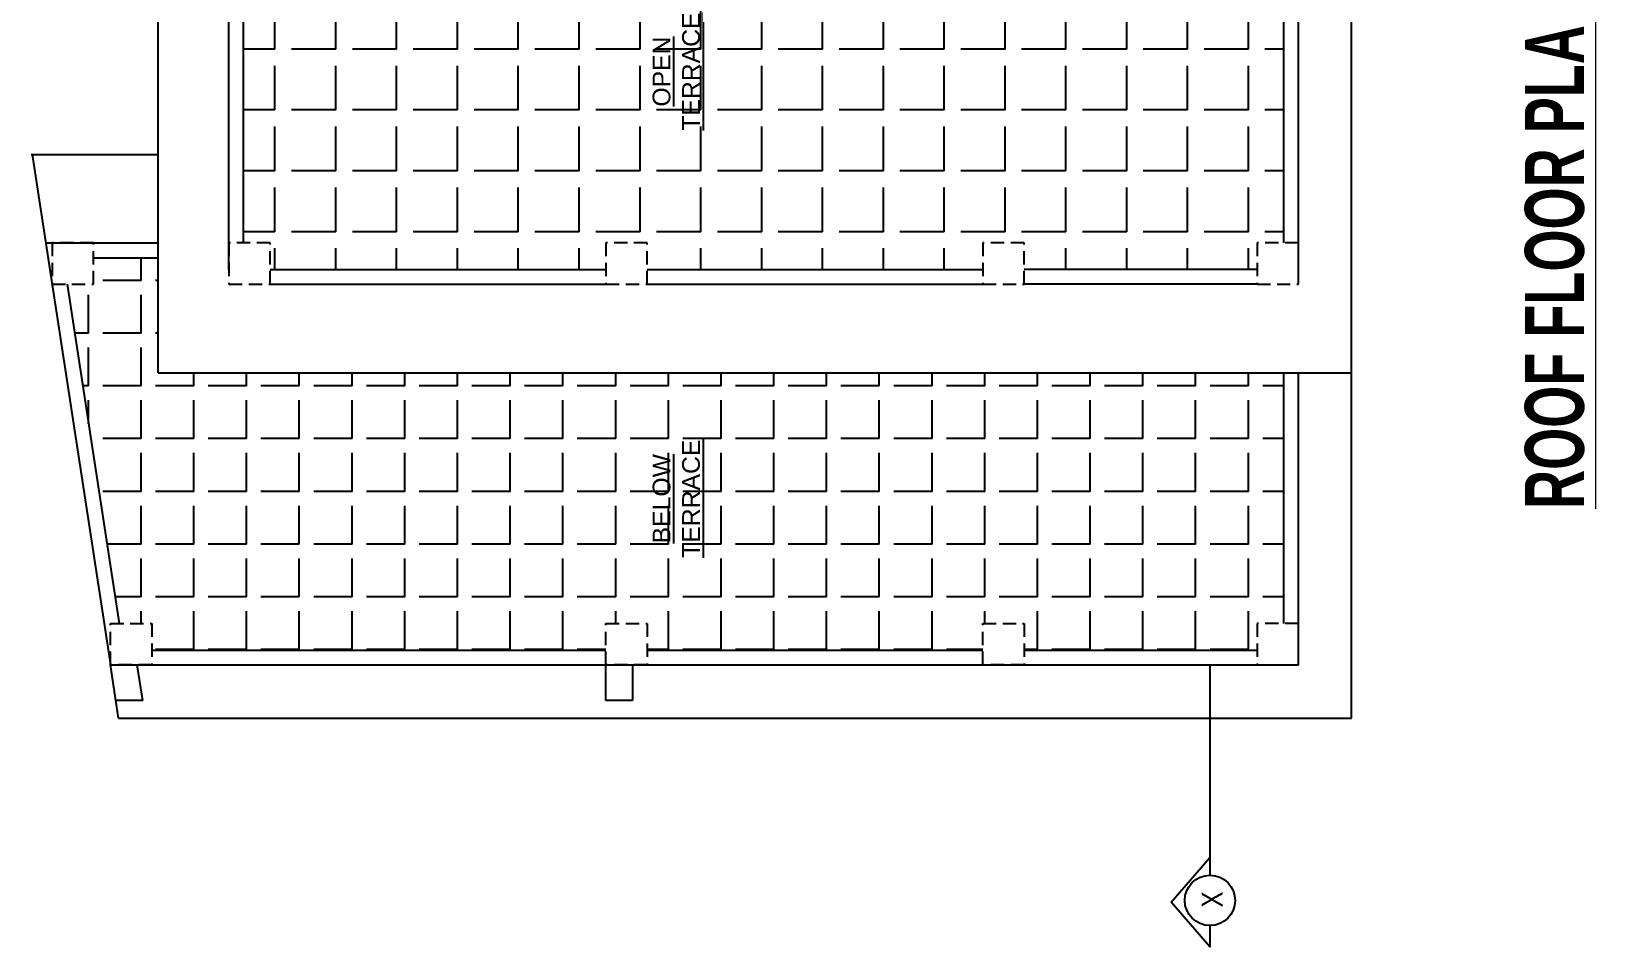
# Model space of a CAD drawing. Header units: inches. Extents: x -5096374 to -5070857, y -3259973 to -3243900.
# Drawn here: x -5079364 to -5078834, y -3257429 to -3257119 of the extents above; entities that cross this region are included whole.
import ezdxf

# ---------------------------------------------------------------- set-up
doc = ezdxf.new("R2010")
doc.units = ezdxf.units.IN
doc.header["$LTSCALE"] = 2
doc.header["$MEASUREMENT"] = 0
doc.linetypes.add('HIDDEN', pattern=[0.375, 0.25, -0.125])
doc.layers.get('0').update_dxf_attribs({"linetype": 'CONTINUOUS'})
doc.layers.add('A-Hatch', color=7, linetype='CONTINUOUS')
doc.layers.add('TEXT', color=181, linetype='CONTINUOUS', lineweight=25)
doc.layers.add('Text-100.w', color=254, linetype='CONTINUOUS', lineweight=9)
doc.styles.add('ARAIL', font='ARIALN.TTF')
doc.styles.add('Arial', font='arial.ttf', dxfattribs={"width": 0.8, "height": 12})
doc.styles.add('arial.', font='arial.ttf')

msp = doc.modelspace()

# ---------------------------------------------------------------- hatches: boundary and pattern name
at = {"layer": 'A-Hatch', "ltscale": 0.5}
h = msp.add_hatch(dxfattribs=at)
h.set_pattern_fill('ANGLE', color=256, scale=75, angle=90)
h.set_pattern_definition([(90, (-8337742.753, 1832237.922), (-20.625, 6e-15), [15, -5.625]), (180, (-8337742.753, 1832237.922), (-8e-15, -20.625), [15, -5.625])])
h.paths.add_polyline_path([(-5079155.28, -3257063.18), (-5079155.28, -3257073.14), (-5079169.28, -3257073.14), (-5079169.28, -3257064.15), (-5079283.12, -3257072.09), (-5079283.12, -3257082.05), (-5079292.12, -3257082.05), (-5079292.12, -3257190.89), (-5079283.12, -3257190.89), (-5079283.12, -3257199.89), (-5079169.28, -3257199.89), (-5079169.28, -3257190.89), (-5079155.28, -3257190.89), (-5079155.28, -3257199.89), (-5079041.52, -3257199.89), (-5079041.52, -3257190.89), (-5079027.52, -3257190.89), (-5079027.52, -3257199.89), (-5078948.52, -3257199.89), (-5078948.52, -3257190.89), (-5078939.52, -3257190.89), (-5078939.52, -3257057.75), (-5078948.52, -3257057.75), (-5078948.52, -3257048.76), (-5079027.52, -3257054.27), (-5079027.52, -3257064.23), (-5079041.52, -3257064.23), (-5079041.52, -3257055.25)])
h.paths.add_polyline_path([(-5079134.63, -3257154.21), (-5079134.63, -3257111.15), (-5079157.1, -3257111.15), (-5079157.1, -3257154.21)], flags=24)
h = msp.add_hatch(dxfattribs=at)
h.set_pattern_fill('ANGLE', color=256, scale=65, angle=90)
h.set_pattern_definition([(90, (-8337742.753, 1832237.922), (-17.875, 5e-15), [13, -4.875]), (180, (-8337742.753, 1832237.922), (-7e-15, -17.875), [13, -4.875])])
h.paths.add_polyline_path([(-5079041.52, -3257319.89), (-5079027.52, -3257319.89), (-5079027.52, -3257328.89), (-5078948.52, -3257328.89), (-5078948.52, -3257319.89), (-5078939.52, -3257319.89), (-5078939.52, -3257234.89), (-5079321.12, -3257234.89), (-5079321.12, -3257195.89), (-5079343.06, -3257195.89), (-5079343.06, -3257204.89), (-5079352, -3257204.89), (-5079334.37, -3257319.89), (-5079323.28, -3257319.89), (-5079323.28, -3257328.89), (-5079169.28, -3257328.89), (-5079169.28, -3257319.89), (-5079155.28, -3257319.89), (-5079155.28, -3257328.89), (-5079041.52, -3257328.89)])
h.paths.add_polyline_path([(-5079134.63, -3257298.96), (-5079134.63, -3257255.9), (-5079157.1, -3257255.9), (-5079157.1, -3257298.96)], flags=24)

# ---------------------------------------------------------------- linework, layer by layer
at = {"ltscale": 0.5}
for p, q in [((-5078934.52, -3257204.89), (-5078934.52, -3257042.77)), ((-5078916.52, -3257351.89), (-5078916.52, -3257041.52)), ((-5078939.52, -3257190.89), (-5078939.52, -3257057.75)), ((-5079321.12, -3257234.89), (-5079321.12, -3257069.73)), ((-5079297.12, -3257190.89), (-5079297.12, -3257068.05)), ((-5079292.12, -3257190.89), (-5079292.12, -3257082.05)), ((-5079364.11, -3257160.89), (-5079321.12, -3257160.89)), ((-5079363.8, -3257160.89), (-5079337.28, -3257333.89)), ((-5079359.2, -3257190.89), (-5079321.12, -3257190.89)), ((-5079297.12, -3257199.89), (-5079297.12, -3257190.89)), ((-5079343.06, -3257195.89), (-5079321.12, -3257195.89)), ((-5079283.12, -3257199.89), (-5079169.28, -3257199.89)), ((-5079155.28, -3257199.89), (-5079041.52, -3257199.89)), ((-5078948.52, -3257199.89), (-5079027.52, -3257199.89)), ((-5079352, -3257204.89), (-5079334.37, -3257319.89)), ((-5079283.12, -3257204.89), (-5079169.28, -3257204.89)), ((-5079155.28, -3257204.89), (-5079041.52, -3257204.89)), ((-5078948.52, -3257204.89), (-5079027.52, -3257204.89)), ((-5079321.12, -3257234.89), (-5078916.52, -3257234.89)), ((-5078939.52, -3257319.89), (-5078939.52, -3257234.89)), ((-5078934.52, -3257333.89), (-5078934.52, -3257234.89)), ((-5079323.28, -3257328.89), (-5079169.28, -3257328.89)), ((-5079155.28, -3257328.89), (-5079041.52, -3257328.89)), ((-5079027.52, -3257328.89), (-5078948.52, -3257328.89)), ((-5079027.52, -3257328.89), (-5078948.52, -3257328.89)), ((-5079337.28, -3257333.89), (-5079169.28, -3257333.89)), ((-5079334.52, -3257351.89), (-5079337.28, -3257333.89)), ((-5079326.34, -3257345.89), (-5079328.18, -3257333.89)), ((-5079169.28, -3257333.89), (-5078934.52, -3257333.89)), ((-5079169.28, -3257345.89), (-5079169.28, -3257333.89)), ((-5079160.28, -3257333.89), (-5079160.28, -3257345.89)), ((-5079326.34, -3257345.89), (-5079335.44, -3257345.89)), ((-5079160.28, -3257345.89), (-5079169.28, -3257345.89)), ((-5079334.52, -3257351.89), (-5078916.52, -3257351.89))]:
    msp.add_line(p, q, dxfattribs=at)
at = {"linetype": 'HIDDEN', "ltscale": 9}
for points in [[(-5079357.06, -3257190.89), (-5079357.06, -3257204.89), (-5079343.06, -3257204.89), (-5079343.06, -3257190.89)], [(-5079297.12, -3257190.89), (-5079297.12, -3257204.89), (-5079283.12, -3257204.89), (-5079283.12, -3257190.89)], [(-5079169.28, -3257190.89), (-5079169.28, -3257204.89), (-5079155.28, -3257204.89), (-5079155.28, -3257190.89)], [(-5079041.52, -3257190.89), (-5079041.52, -3257204.89), (-5079027.52, -3257204.89), (-5079027.52, -3257190.89)], [(-5078948.52, -3257190.89), (-5078948.52, -3257204.89), (-5078934.52, -3257204.89), (-5078934.52, -3257190.89)], [(-5079337.28, -3257333.89), (-5079337.28, -3257319.89), (-5079323.28, -3257319.89), (-5079323.28, -3257333.89)], [(-5079169.28, -3257333.89), (-5079169.28, -3257319.89), (-5079155.28, -3257319.89), (-5079155.28, -3257333.89)], [(-5079041.52, -3257333.89), (-5079041.52, -3257319.89), (-5079027.52, -3257319.89), (-5079027.52, -3257333.89)], [(-5078948.52, -3257319.89), (-5078948.52, -3257333.89), (-5078934.52, -3257333.89), (-5078934.52, -3257319.89)]]:
    msp.add_lwpolyline(points, close=True, dxfattribs=at)
at = {"layer": 'TEXT'}
for points in [[(-5078964.52, -3257333.89), (-5078964.52, -3257405.16)], [(-5078964.52, -3257422.23), (-5078964.52, -3257429.37), (-5078977.61, -3257414.23), (-5078964.52, -3257399.09)]]:
    msp.add_lwpolyline(points, dxfattribs=at)
msp.add_circle((-5078964.52, -3257413.7), 8.53, dxfattribs=at)

# ---------------------------------------------------------------- texts
at = {"layer": 'TEXT', "lineweight": -2, "char_height": 6, "width": 127.5059, "attachment_point": 5, "rotation": 90, "style": 'arial.'}
for s, insert in [('{\\LOPEN\\PTERRACE}', (-5079145.41, -3257132.81)), ('{\\LBELOW \\PTERRACE}', (-5079145.41, -3257277.56))]:
    msp.add_mtext(s, dxfattribs=dict(at, insert=insert))
at = {"layer": 'TEXT', "insert": (-5078967.36, -3257410.61), "char_height": 7.2, "attachment_point": 3, "rotation": 90, "style": 'ARAIL'}
msp.add_mtext_dynamic_manual_height_columns('X', width=125.4648, gutter_width=90, heights=[0], dxfattribs=at)
at = {"layer": 'Text-100.w', "insert": (-5078857.74, -3257194.98), "char_height": 20, "width": 569.1024, "attachment_point": 2, "rotation": 90, "style": 'Arial'}
msp.add_mtext('\\A1;{\\fArial Narrow|b1|i0|c0|p34;\\L ROOF FLOOR PLAN}', dxfattribs=at)

doc.saveas('drawing.dxf')
